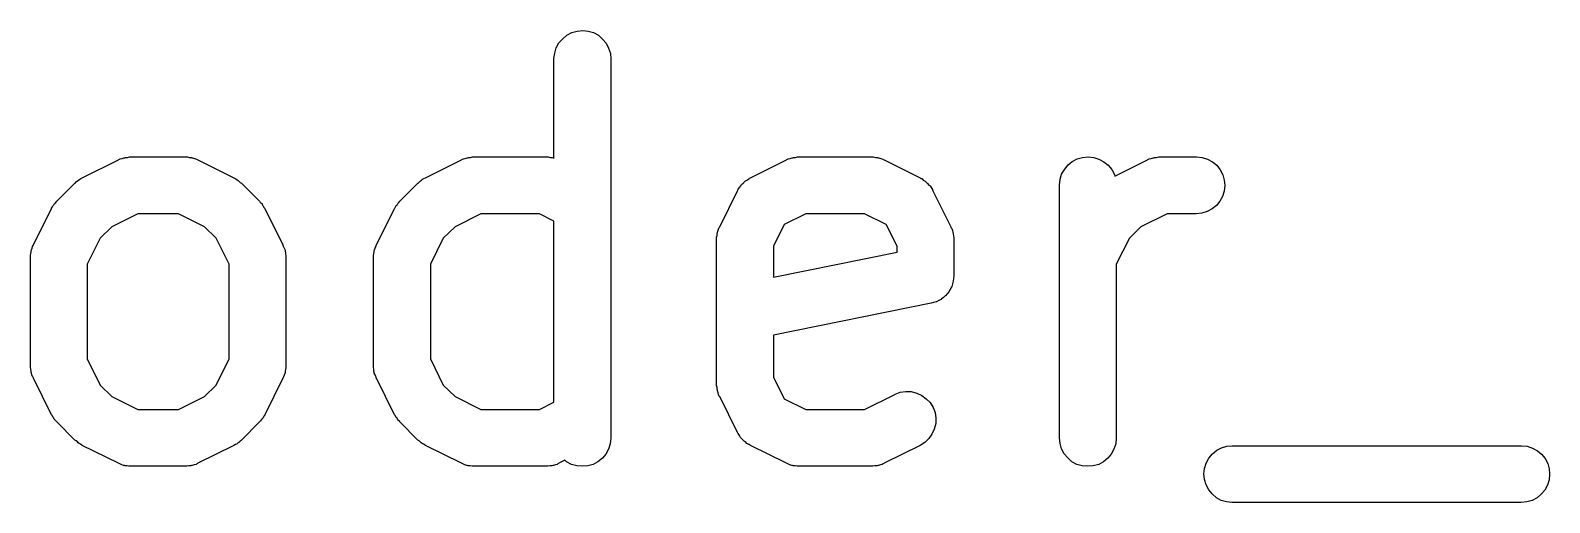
# Model space of a CAD drawing. Extents: x 99 to 194, y -157 to -33.
# Drawn here: x 184.948 to 188.955, y -131.332 to -130.086 of the extents above; entities that cross this region are included whole.
import ezdxf

# ---------------------------------------------------------------- set-up
doc = ezdxf.new("R2010")
doc.units = 0
doc.layers.add('BLACK', color=7, linetype='CONTINUOUS')

msp = doc.modelspace()

# ---------------------------------------------------------------- linework, layer by layer
at = {"layer": 'BLACK', "linetype": 'CONTINUOUS'}
for p, q in [((186.352, -130.108), (186.363, -130.099)), ((186.363, -130.099), (186.376, -130.092)), ((186.376, -130.092), (186.39, -130.088)), ((186.39, -130.088), (186.405, -130.086)), ((186.405, -130.086), (186.419, -130.088)), ((186.419, -130.088), (186.433, -130.092)), ((186.433, -130.092), (186.446, -130.099)), ((186.446, -130.099), (186.457, -130.109)), ((186.329, -130.16), (186.331, -130.146)), ((186.331, -130.146), (186.335, -130.132)), ((186.335, -130.132), (186.342, -130.119)), ((186.342, -130.119), (186.352, -130.108)), ((186.457, -130.109), (186.467, -130.12)), ((186.467, -130.12), (186.473, -130.133)), ((186.473, -130.133), (186.478, -130.147)), ((186.478, -130.147), (186.479, -130.161)), ((186.329, -130.161), (186.329, -130.16)), ((186.329, -130.423), (186.329, -130.161)), ((186.479, -130.161), (186.479, -131.161)), ((185.18, -130.428), (185.181, -130.427)), ((185.181, -130.427), (185.183, -130.426)), ((185.183, -130.426), (185.185, -130.425)), ((185.185, -130.425), (185.19, -130.424)), ((185.19, -130.424), (185.195, -130.422)), ((185.195, -130.422), (185.197, -130.422)), ((185.197, -130.422), (185.199, -130.421)), ((185.199, -130.421), (185.204, -130.421)), ((185.204, -130.421), (185.209, -130.42)), ((185.209, -130.42), (185.211, -130.42)), ((185.211, -130.42), (185.214, -130.42)), ((185.214, -130.42), (185.356, -130.42)), ((185.356, -130.42), (185.358, -130.42)), ((185.358, -130.42), (185.36, -130.42)), ((185.36, -130.42), (185.362, -130.42)), ((185.362, -130.42), (185.367, -130.421)), ((185.367, -130.421), (185.372, -130.421)), ((185.372, -130.421), (185.374, -130.422)), ((185.374, -130.422), (185.376, -130.422)), ((185.376, -130.422), (185.381, -130.424)), ((185.381, -130.424), (185.386, -130.426)), ((185.386, -130.426), (185.388, -130.427)), ((185.388, -130.427), (185.39, -130.428)), ((186.085, -130.428), (186.086, -130.427)), ((186.086, -130.427), (186.088, -130.426)), ((186.088, -130.426), (186.09, -130.425)), ((186.09, -130.425), (186.095, -130.424)), ((186.095, -130.424), (186.1, -130.422)), ((186.1, -130.422), (186.102, -130.422)), ((186.102, -130.422), (186.104, -130.421)), ((186.104, -130.421), (186.109, -130.421)), ((186.109, -130.421), (186.114, -130.42)), ((186.114, -130.42), (186.116, -130.42)), ((186.116, -130.42), (186.118, -130.42)), ((186.118, -130.42), (186.309, -130.42)), ((186.309, -130.42), (186.31, -130.42)), ((186.31, -130.42), (186.312, -130.42)), ((186.312, -130.42), (186.314, -130.42)), ((186.314, -130.42), (186.319, -130.421)), ((186.319, -130.421), (186.324, -130.421)), ((186.324, -130.421), (186.327, -130.422)), ((186.327, -130.422), (186.329, -130.422)), ((186.329, -130.422), (186.329, -130.423)), ((186.942, -130.428), (186.943, -130.427)), ((186.943, -130.427), (186.945, -130.426)), ((186.945, -130.426), (186.947, -130.425)), ((186.947, -130.425), (186.952, -130.424)), ((186.952, -130.424), (186.957, -130.422)), ((186.957, -130.422), (186.959, -130.422)), ((186.959, -130.422), (186.961, -130.421)), ((186.961, -130.421), (186.966, -130.421)), ((186.966, -130.421), (186.971, -130.42)), ((186.971, -130.42), (186.973, -130.42)), ((186.973, -130.42), (186.976, -130.42)), ((186.976, -130.42), (187.166, -130.42)), ((187.166, -130.42), (187.167, -130.42)), ((187.167, -130.42), (187.169, -130.42)), ((187.169, -130.42), (187.171, -130.42)), ((187.171, -130.42), (187.177, -130.421)), ((187.177, -130.421), (187.182, -130.421)), ((187.182, -130.421), (187.184, -130.422)), ((187.184, -130.422), (187.186, -130.422)), ((187.186, -130.422), (187.191, -130.424)), ((187.191, -130.424), (187.196, -130.426)), ((187.196, -130.426), (187.197, -130.427)), ((187.197, -130.427), (187.2, -130.428)), ((187.696, -130.432), (187.709, -130.425)), ((187.709, -130.425), (187.723, -130.421)), ((187.723, -130.421), (187.738, -130.42)), ((187.738, -130.42), (187.753, -130.421)), ((187.753, -130.421), (187.766, -130.426)), ((187.766, -130.426), (187.779, -130.433)), ((187.894, -130.428), (187.895, -130.427)), ((187.895, -130.427), (187.897, -130.426)), ((187.897, -130.426), (187.899, -130.425)), ((187.899, -130.425), (187.904, -130.424)), ((187.904, -130.424), (187.909, -130.422)), ((187.909, -130.422), (187.911, -130.422)), ((187.911, -130.422), (187.913, -130.421)), ((187.913, -130.421), (187.918, -130.421)), ((187.918, -130.421), (187.924, -130.42)), ((187.924, -130.42), (187.926, -130.42)), ((187.926, -130.42), (187.928, -130.42)), ((187.928, -130.42), (188.023, -130.42)), ((188.023, -130.42), (188.024, -130.42)), ((188.024, -130.42), (188.039, -130.421)), ((188.039, -130.421), (188.053, -130.426)), ((188.053, -130.426), (188.066, -130.433)), ((185.085, -130.475), (185.18, -130.428)), ((185.39, -130.428), (185.485, -130.475)), ((185.99, -130.475), (186.085, -130.428)), ((186.847, -130.475), (186.942, -130.428)), ((187.2, -130.428), (187.295, -130.475)), ((187.664, -130.479), (187.668, -130.465)), ((187.668, -130.465), (187.676, -130.452)), ((187.676, -130.452), (187.685, -130.441)), ((187.685, -130.441), (187.696, -130.432)), ((187.779, -130.433), (187.791, -130.442)), ((187.791, -130.442), (187.8, -130.453)), ((187.8, -130.453), (187.807, -130.466)), ((187.807, -130.466), (187.808, -130.471)), ((187.808, -130.471), (187.894, -130.428)), ((188.066, -130.433), (188.077, -130.442)), ((188.077, -130.442), (188.086, -130.454)), ((188.086, -130.454), (188.093, -130.467)), ((188.093, -130.467), (188.097, -130.481)), ((185.018, -130.537), (185.065, -130.489)), ((185.065, -130.489), (185.066, -130.489)), ((185.066, -130.489), (185.069, -130.486)), ((185.069, -130.486), (185.072, -130.483)), ((185.072, -130.483), (185.075, -130.481)), ((185.075, -130.481), (185.078, -130.479)), ((185.078, -130.479), (185.081, -130.477)), ((185.081, -130.477), (185.085, -130.475)), ((185.485, -130.475), (185.486, -130.476)), ((185.486, -130.476), (185.49, -130.478)), ((185.49, -130.478), (185.493, -130.48)), ((185.493, -130.48), (185.496, -130.482)), ((185.496, -130.482), (185.498, -130.484)), ((185.498, -130.484), (185.501, -130.487)), ((185.501, -130.487), (185.505, -130.489)), ((185.505, -130.489), (185.552, -130.537)), ((185.922, -130.537), (185.97, -130.489)), ((185.97, -130.489), (185.971, -130.489)), ((185.971, -130.489), (185.974, -130.486)), ((185.974, -130.486), (185.977, -130.483)), ((185.977, -130.483), (185.98, -130.481)), ((185.98, -130.481), (185.982, -130.479)), ((185.982, -130.479), (185.986, -130.477)), ((185.986, -130.477), (185.99, -130.475)), ((186.814, -130.508), (186.815, -130.506)), ((186.815, -130.505), (186.819, -130.5)), ((186.815, -130.506), (186.815, -130.505)), ((186.819, -130.5), (186.822, -130.496)), ((186.822, -130.496), (186.823, -130.494)), ((186.823, -130.494), (186.824, -130.493)), ((186.824, -130.493), (186.828, -130.489)), ((186.828, -130.489), (186.832, -130.485)), ((186.832, -130.485), (186.833, -130.484)), ((186.833, -130.484), (186.834, -130.483)), ((186.834, -130.483), (186.839, -130.48)), ((186.839, -130.48), (186.844, -130.477)), ((186.844, -130.477), (186.845, -130.476)), ((186.845, -130.476), (186.847, -130.475)), ((187.295, -130.475), (187.296, -130.476)), ((187.296, -130.476), (187.297, -130.477)), ((187.297, -130.477), (187.299, -130.477)), ((187.299, -130.477), (187.303, -130.481)), ((187.303, -130.481), (187.308, -130.484)), ((187.308, -130.484), (187.309, -130.485)), ((187.309, -130.485), (187.31, -130.486)), ((187.31, -130.486), (187.314, -130.49)), ((187.314, -130.49), (187.318, -130.494)), ((187.318, -130.494), (187.319, -130.495)), ((187.319, -130.495), (187.321, -130.496)), ((187.321, -130.496), (187.324, -130.501)), ((187.324, -130.501), (187.327, -130.506)), ((187.327, -130.506), (187.327, -130.507)), ((187.327, -130.507), (187.328, -130.509)), ((187.662, -130.494), (187.664, -130.479)), ((187.662, -130.495), (187.662, -130.494)), ((187.662, -131.161), (187.662, -130.495)), ((188.097, -130.481), (188.098, -130.495)), ((188.098, -130.495), (188.097, -130.51)), ((185.006, -130.552), (185.008, -130.548)), ((185.008, -130.548), (185.01, -130.546)), ((185.01, -130.546), (185.012, -130.543)), ((185.012, -130.543), (185.015, -130.54)), ((185.015, -130.54), (185.018, -130.537)), ((185.552, -130.537), (185.553, -130.538)), ((185.553, -130.538), (185.556, -130.541)), ((185.556, -130.541), (185.559, -130.544)), ((185.559, -130.544), (185.56, -130.547)), ((185.56, -130.547), (185.562, -130.549)), ((185.911, -130.552), (185.913, -130.548)), ((185.913, -130.548), (185.915, -130.546)), ((185.915, -130.546), (185.917, -130.543)), ((185.917, -130.543), (185.92, -130.54)), ((185.92, -130.54), (185.922, -130.537)), ((186.766, -130.604), (186.813, -130.509)), ((186.813, -130.509), (186.814, -130.508)), ((187.328, -130.509), (187.376, -130.604)), ((188.076, -130.548), (188.065, -130.557)), ((188.085, -130.537), (188.076, -130.548)), ((188.092, -130.524), (188.085, -130.537)), ((188.097, -130.51), (188.092, -130.524)), ((184.956, -130.652), (185.004, -130.556)), ((185.004, -130.555), (185.006, -130.552)), ((185.004, -130.556), (185.004, -130.555)), ((185.231, -130.57), (185.163, -130.604)), ((185.339, -130.57), (185.231, -130.57)), ((185.407, -130.604), (185.339, -130.57)), ((185.562, -130.549), (185.564, -130.553)), ((185.564, -130.553), (185.566, -130.556)), ((185.566, -130.556), (185.614, -130.652)), ((185.861, -130.652), (185.908, -130.556)), ((185.908, -130.556), (185.909, -130.555)), ((185.909, -130.555), (185.911, -130.552)), ((186.136, -130.57), (186.068, -130.604)), ((186.291, -130.57), (186.136, -130.57)), ((186.329, -130.589), (186.291, -130.57)), ((186.993, -130.57), (186.936, -130.598)), ((187.148, -130.57), (186.993, -130.57)), ((187.205, -130.598), (187.148, -130.57)), ((187.946, -130.57), (187.877, -130.604)), ((188.023, -130.57), (187.946, -130.57)), ((188.038, -130.568), (188.023, -130.57)), ((188.052, -130.564), (188.038, -130.568)), ((188.065, -130.557), (188.052, -130.564)), ((185.163, -130.604), (185.132, -130.634)), ((185.438, -130.634), (185.407, -130.604)), ((186.068, -130.604), (186.037, -130.634)), ((186.329, -131.067), (186.329, -130.589)), ((186.758, -130.632), (186.759, -130.627)), ((186.759, -130.622), (186.76, -130.62)), ((186.759, -130.627), (186.759, -130.622)), ((186.76, -130.618), (186.762, -130.613)), ((186.76, -130.62), (186.76, -130.618)), ((186.762, -130.613), (186.764, -130.608)), ((186.764, -130.608), (186.765, -130.606)), ((186.765, -130.606), (186.766, -130.604)), ((186.936, -130.598), (186.908, -130.655)), ((187.234, -130.655), (187.205, -130.598)), ((187.376, -130.604), (187.376, -130.605)), ((187.376, -130.605), (187.377, -130.607)), ((187.377, -130.607), (187.378, -130.609)), ((187.378, -130.609), (187.38, -130.614)), ((187.38, -130.614), (187.381, -130.619)), ((187.381, -130.619), (187.382, -130.621)), ((187.382, -130.621), (187.382, -130.623)), ((187.382, -130.623), (187.383, -130.628)), ((187.383, -130.628), (187.384, -130.633)), ((187.877, -130.604), (187.847, -130.634)), ((184.95, -130.667), (184.951, -130.665)), ((184.95, -130.67), (184.95, -130.667)), ((184.951, -130.665), (184.953, -130.661)), ((184.953, -130.661), (184.954, -130.656)), ((184.954, -130.656), (184.955, -130.654)), ((184.955, -130.654), (184.956, -130.652)), ((185.132, -130.634), (185.098, -130.703)), ((185.472, -130.703), (185.438, -130.634)), ((185.614, -130.652), (185.614, -130.653)), ((185.614, -130.653), (185.615, -130.655)), ((185.615, -130.655), (185.616, -130.657)), ((185.616, -130.657), (185.618, -130.662)), ((185.618, -130.662), (185.62, -130.666)), ((185.62, -130.666), (185.62, -130.669)), ((185.855, -130.667), (185.856, -130.665)), ((185.855, -130.67), (185.855, -130.667)), ((185.856, -130.665), (185.857, -130.661)), ((185.857, -130.661), (185.859, -130.656)), ((185.859, -130.656), (185.86, -130.654)), ((185.86, -130.654), (185.861, -130.652)), ((186.037, -130.634), (186.003, -130.703)), ((186.758, -130.634), (186.758, -130.632)), ((186.758, -130.637), (186.758, -130.634)), ((186.758, -130.638), (186.758, -130.637)), ((186.758, -131.019), (186.758, -130.638)), ((186.908, -130.655), (186.908, -130.737)), ((187.234, -130.671), (187.234, -130.655)), ((187.384, -130.633), (187.384, -130.635)), ((187.384, -130.635), (187.384, -130.638)), ((187.384, -130.638), (187.384, -130.733)), ((187.847, -130.634), (187.812, -130.703)), ((184.948, -130.68), (184.949, -130.675)), ((184.948, -130.682), (184.948, -130.68)), ((184.948, -130.684), (184.948, -130.682)), ((184.948, -130.685), (184.948, -130.684)), ((184.948, -130.971), (184.948, -130.685)), ((184.949, -130.675), (184.95, -130.67)), ((185.098, -130.703), (185.098, -130.953)), ((185.472, -130.953), (185.472, -130.703)), ((185.62, -130.669), (185.621, -130.671)), ((185.621, -130.671), (185.621, -130.676)), ((185.621, -130.676), (185.622, -130.681)), ((185.622, -130.681), (185.622, -130.683)), ((185.622, -130.683), (185.622, -130.685)), ((185.622, -130.685), (185.622, -130.971)), ((185.853, -130.68), (185.854, -130.675)), ((185.853, -130.682), (185.853, -130.68)), ((185.853, -130.684), (185.853, -130.682)), ((185.853, -130.685), (185.853, -130.684)), ((185.853, -130.971), (185.853, -130.685)), ((185.854, -130.675), (185.855, -130.67)), ((186.003, -130.703), (186.003, -130.953)), ((186.908, -130.737), (187.234, -130.671)), ((187.812, -130.703), (187.812, -131.161)), ((187.382, -130.748), (187.38, -130.755)), ((187.383, -130.741), (187.382, -130.748)), ((187.382, -130.748), (187.382, -130.748)), ((187.382, -130.748), (187.382, -130.748)), ((187.384, -130.734), (187.383, -130.741)), ((187.384, -130.733), (187.384, -130.733)), ((187.384, -130.733), (187.384, -130.733)), ((187.384, -130.733), (187.384, -130.733)), ((187.384, -130.733), (187.384, -130.734)), ((187.361, -130.786), (187.356, -130.791)), ((187.362, -130.786), (187.361, -130.786)), ((187.366, -130.781), (187.362, -130.786)), ((187.362, -130.786), (187.362, -130.786)), ((187.371, -130.775), (187.366, -130.781)), ((187.374, -130.769), (187.371, -130.775)), ((187.371, -130.775), (187.371, -130.775)), ((187.371, -130.775), (187.371, -130.775)), ((187.378, -130.762), (187.374, -130.769)), ((187.38, -130.755), (187.378, -130.762)), ((187.378, -130.762), (187.378, -130.762)), ((187.378, -130.762), (187.378, -130.762)), ((187.324, -130.806), (186.908, -130.89)), ((187.33, -130.804), (187.324, -130.806)), ((187.337, -130.802), (187.33, -130.804)), ((187.338, -130.802), (187.337, -130.802)), ((187.337, -130.802), (187.337, -130.802)), ((187.344, -130.799), (187.338, -130.802)), ((187.35, -130.796), (187.344, -130.799)), ((187.356, -130.791), (187.35, -130.795)), ((187.35, -130.795), (187.35, -130.795)), ((187.35, -130.795), (187.35, -130.796)), ((186.908, -130.89), (186.908, -131.001)), ((184.948, -130.973), (184.948, -130.971)), ((184.948, -130.975), (184.948, -130.973)), ((184.949, -130.98), (184.948, -130.975)), ((184.95, -130.985), (184.949, -130.98)), ((184.95, -130.988), (184.95, -130.985)), ((184.951, -130.99), (184.95, -130.988)), ((185.098, -130.953), (185.132, -131.022)), ((185.438, -131.022), (185.472, -130.953)), ((185.621, -130.981), (185.62, -130.986)), ((185.62, -130.986), (185.62, -130.989)), ((185.622, -130.976), (185.621, -130.981)), ((185.622, -130.971), (185.622, -130.972)), ((185.622, -130.972), (185.622, -130.974)), ((185.622, -130.974), (185.622, -130.976)), ((185.853, -130.973), (185.853, -130.971)), ((185.853, -130.975), (185.853, -130.973)), ((185.854, -130.98), (185.853, -130.975)), ((185.854, -130.985), (185.854, -130.98)), ((185.855, -130.988), (185.854, -130.985)), ((185.855, -130.99), (185.855, -130.988)), ((186.003, -130.953), (186.037, -131.022)), ((184.952, -130.995), (184.951, -130.99)), ((184.954, -130.999), (184.952, -130.995)), ((184.955, -131.001), (184.954, -130.999)), ((184.956, -131.004), (184.955, -131.001)), ((185.004, -131.1), (184.956, -131.004)), ((184.956, -131.004), (184.956, -131.004)), ((185.132, -131.022), (185.163, -131.052)), ((185.407, -131.052), (185.438, -131.022)), ((185.614, -131.004), (185.566, -131.1)), ((185.615, -131.002), (185.614, -131.004)), ((185.616, -131), (185.615, -131.002)), ((185.617, -130.996), (185.616, -131)), ((185.619, -130.991), (185.617, -130.996)), ((185.62, -130.989), (185.619, -130.991)), ((185.857, -130.995), (185.855, -130.99)), ((185.859, -130.999), (185.857, -130.995)), ((185.86, -131.001), (185.859, -130.999)), ((185.86, -131.004), (185.86, -131.001)), ((185.861, -131.004), (185.86, -131.004)), ((185.908, -131.1), (185.861, -131.004)), ((186.037, -131.022), (186.068, -131.052)), ((186.758, -131.021), (186.758, -131.019)), ((186.758, -131.023), (186.758, -131.021)), ((186.759, -131.028), (186.758, -131.023)), ((186.759, -131.033), (186.759, -131.028)), ((186.908, -131.001), (186.936, -131.058)), ((185.163, -131.052), (185.231, -131.086)), ((185.339, -131.086), (185.407, -131.052)), ((186.068, -131.052), (186.136, -131.086)), ((186.291, -131.086), (186.329, -131.067)), ((186.76, -131.035), (186.759, -131.033)), ((186.76, -131.037), (186.76, -131.035)), ((186.762, -131.042), (186.76, -131.037)), ((186.763, -131.047), (186.762, -131.042)), ((186.764, -131.049), (186.763, -131.047)), ((186.765, -131.051), (186.764, -131.049)), ((186.766, -131.052), (186.765, -131.051)), ((186.813, -131.147), (186.766, -131.052)), ((186.936, -131.058), (186.993, -131.086)), ((187.148, -131.086), (187.228, -131.047)), ((187.228, -131.047), (187.229, -131.046)), ((187.229, -131.046), (187.242, -131.041)), ((187.242, -131.041), (187.257, -131.039)), ((187.257, -131.039), (187.271, -131.039)), ((187.271, -131.039), (187.286, -131.043)), ((187.286, -131.043), (187.299, -131.049)), ((187.299, -131.049), (187.311, -131.058)), ((187.311, -131.058), (187.321, -131.068)), ((187.321, -131.068), (187.329, -131.081)), ((185.006, -131.103), (185.004, -131.1)), ((185.008, -131.107), (185.006, -131.103)), ((185.01, -131.109), (185.008, -131.107)), ((185.011, -131.112), (185.01, -131.109)), ((185.231, -131.086), (185.339, -131.086)), ((185.562, -131.108), (185.56, -131.11)), ((185.564, -131.104), (185.562, -131.108)), ((185.566, -131.101), (185.564, -131.104)), ((185.566, -131.1), (185.566, -131.101)), ((185.911, -131.103), (185.908, -131.1)), ((185.913, -131.107), (185.911, -131.103)), ((185.915, -131.109), (185.913, -131.107)), ((185.916, -131.112), (185.915, -131.109)), ((186.136, -131.086), (186.291, -131.086)), ((186.993, -131.086), (187.148, -131.086)), ((187.329, -131.081), (187.334, -131.094)), ((187.334, -131.094), (187.336, -131.109)), ((187.336, -131.109), (187.336, -131.123)), ((185.014, -131.115), (185.011, -131.112)), ((185.017, -131.118), (185.014, -131.115)), ((185.018, -131.119), (185.017, -131.118)), ((185.065, -131.167), (185.018, -131.119)), ((185.552, -131.119), (185.505, -131.167)), ((185.555, -131.116), (185.552, -131.119)), ((185.558, -131.113), (185.555, -131.116)), ((185.56, -131.11), (185.558, -131.113)), ((185.919, -131.115), (185.916, -131.112)), ((185.922, -131.118), (185.919, -131.115)), ((185.922, -131.119), (185.922, -131.118)), ((185.97, -131.167), (185.922, -131.119)), ((186.814, -131.149), (186.813, -131.147)), ((186.815, -131.15), (186.814, -131.149)), ((187.332, -131.138), (187.326, -131.151)), ((187.336, -131.123), (187.332, -131.138)), ((185.069, -131.169), (185.065, -131.167)), ((185.072, -131.172), (185.069, -131.169)), ((185.074, -131.174), (185.072, -131.172)), ((185.077, -131.176), (185.074, -131.174)), ((185.08, -131.178), (185.077, -131.176)), ((185.084, -131.18), (185.08, -131.178)), ((185.085, -131.181), (185.084, -131.18)), ((185.18, -131.228), (185.085, -131.181)), ((185.485, -131.181), (185.39, -131.228)), ((185.489, -131.179), (185.485, -131.181)), ((185.493, -131.177), (185.489, -131.179)), ((185.495, -131.175), (185.493, -131.177)), ((185.498, -131.173), (185.495, -131.175)), ((185.501, -131.17), (185.498, -131.173)), ((185.504, -131.168), (185.501, -131.17)), ((185.505, -131.167), (185.504, -131.168)), ((185.973, -131.169), (185.97, -131.167)), ((185.976, -131.172), (185.973, -131.169)), ((185.979, -131.174), (185.976, -131.172)), ((185.981, -131.176), (185.979, -131.174)), ((185.985, -131.178), (185.981, -131.176)), ((185.989, -131.18), (185.985, -131.178)), ((185.99, -131.181), (185.989, -131.18)), ((186.085, -131.228), (185.99, -131.181)), ((186.477, -131.177), (186.473, -131.191)), ((186.479, -131.162), (186.477, -131.177)), ((186.479, -131.161), (186.479, -131.162)), ((186.818, -131.155), (186.815, -131.15)), ((186.821, -131.16), (186.818, -131.155)), ((186.822, -131.161), (186.821, -131.16)), ((186.823, -131.162), (186.822, -131.161)), ((186.827, -131.166), (186.823, -131.162)), ((186.831, -131.17), (186.827, -131.166)), ((186.832, -131.171), (186.831, -131.17)), ((186.834, -131.172), (186.832, -131.171)), ((186.838, -131.176), (186.834, -131.172)), ((186.843, -131.179), (186.838, -131.176)), ((186.844, -131.179), (186.843, -131.179)), ((186.846, -131.18), (186.844, -131.179)), ((186.847, -131.181), (186.846, -131.18)), ((186.942, -131.228), (186.847, -131.181)), ((187.295, -131.181), (187.2, -131.228)), ((187.307, -131.173), (187.295, -131.181)), ((187.318, -131.163), (187.307, -131.173)), ((187.326, -131.151), (187.318, -131.163)), ((187.664, -131.176), (187.662, -131.161)), ((187.668, -131.19), (187.664, -131.176)), ((187.811, -131.177), (187.806, -131.191)), ((187.812, -131.162), (187.811, -131.177)), ((187.812, -131.161), (187.812, -131.162)), ((188.077, -131.194), (188.09, -131.187)), ((188.09, -131.187), (188.104, -131.183)), ((188.104, -131.183), (188.118, -131.182)), ((188.118, -131.182), (188.88, -131.182)), ((188.88, -131.182), (188.881, -131.182)), ((188.881, -131.182), (188.896, -131.183)), ((188.896, -131.183), (188.91, -131.188)), ((188.91, -131.188), (188.923, -131.195)), ((185.182, -131.229), (185.18, -131.228)), ((185.184, -131.23), (185.182, -131.229)), ((185.389, -131.229), (185.387, -131.23)), ((185.39, -131.228), (185.389, -131.229)), ((186.087, -131.229), (186.085, -131.228)), ((186.089, -131.23), (186.087, -131.229)), ((186.341, -131.229), (186.339, -131.23)), ((186.342, -131.228), (186.341, -131.229)), ((186.358, -131.22), (186.342, -131.228)), ((186.362, -131.224), (186.358, -131.22)), ((186.375, -131.231), (186.362, -131.224)), ((186.445, -131.224), (186.432, -131.231)), ((186.457, -131.215), (186.445, -131.224)), ((186.466, -131.204), (186.457, -131.215)), ((186.473, -131.191), (186.466, -131.204)), ((186.944, -131.229), (186.942, -131.228)), ((186.946, -131.23), (186.944, -131.229)), ((187.199, -131.229), (187.197, -131.23)), ((187.2, -131.228), (187.199, -131.229)), ((187.675, -131.203), (187.668, -131.19)), ((187.684, -131.214), (187.675, -131.203)), ((187.695, -131.224), (187.684, -131.214)), ((187.708, -131.231), (187.695, -131.224)), ((187.778, -131.224), (187.766, -131.231)), ((187.79, -131.215), (187.778, -131.224)), ((187.799, -131.204), (187.79, -131.215)), ((187.806, -131.191), (187.799, -131.204)), ((188.045, -131.242), (188.049, -131.228)), ((188.049, -131.228), (188.056, -131.215)), ((188.056, -131.215), (188.066, -131.203)), ((188.066, -131.203), (188.077, -131.194)), ((188.923, -131.195), (188.934, -131.204)), ((188.934, -131.204), (188.943, -131.216)), ((188.943, -131.216), (188.95, -131.229)), ((188.95, -131.229), (188.954, -131.243)), ((185.189, -131.232), (185.184, -131.23)), ((185.194, -131.234), (185.189, -131.232)), ((185.196, -131.234), (185.194, -131.234)), ((185.198, -131.235), (185.196, -131.234)), ((185.203, -131.235), (185.198, -131.235)), ((185.208, -131.236), (185.203, -131.235)), ((185.21, -131.236), (185.208, -131.236)), ((185.213, -131.236), (185.21, -131.236)), ((185.214, -131.236), (185.213, -131.236)), ((185.356, -131.236), (185.214, -131.236)), ((185.359, -131.236), (185.356, -131.236)), ((185.361, -131.236), (185.359, -131.236)), ((185.366, -131.235), (185.361, -131.236)), ((185.371, -131.235), (185.366, -131.235)), ((185.373, -131.234), (185.371, -131.235)), ((185.375, -131.234), (185.373, -131.234)), ((185.38, -131.232), (185.375, -131.234)), ((185.385, -131.231), (185.38, -131.232)), ((185.387, -131.23), (185.385, -131.231)), ((186.094, -131.232), (186.089, -131.23)), ((186.099, -131.234), (186.094, -131.232)), ((186.101, -131.234), (186.099, -131.234)), ((186.103, -131.235), (186.101, -131.234)), ((186.108, -131.235), (186.103, -131.235)), ((186.113, -131.236), (186.108, -131.235)), ((186.115, -131.236), (186.113, -131.236)), ((186.117, -131.236), (186.115, -131.236)), ((186.118, -131.236), (186.117, -131.236)), ((186.309, -131.236), (186.118, -131.236)), ((186.311, -131.236), (186.309, -131.236)), ((186.313, -131.236), (186.311, -131.236)), ((186.318, -131.235), (186.313, -131.236)), ((186.323, -131.235), (186.318, -131.235)), ((186.326, -131.234), (186.323, -131.235)), ((186.328, -131.234), (186.326, -131.234)), ((186.333, -131.232), (186.328, -131.234)), ((186.337, -131.231), (186.333, -131.232)), ((186.339, -131.23), (186.337, -131.231)), ((186.389, -131.235), (186.375, -131.231)), ((186.404, -131.236), (186.389, -131.235)), ((186.418, -131.235), (186.404, -131.236)), ((186.432, -131.231), (186.418, -131.235)), ((186.951, -131.232), (186.946, -131.23)), ((186.956, -131.234), (186.951, -131.232)), ((186.958, -131.234), (186.956, -131.234)), ((186.96, -131.235), (186.958, -131.234)), ((186.965, -131.235), (186.96, -131.235)), ((186.97, -131.236), (186.965, -131.235)), ((186.972, -131.236), (186.97, -131.236)), ((186.974, -131.236), (186.972, -131.236)), ((186.976, -131.236), (186.974, -131.236)), ((187.166, -131.236), (186.976, -131.236)), ((187.168, -131.236), (187.166, -131.236)), ((187.17, -131.236), (187.168, -131.236)), ((187.175, -131.235), (187.17, -131.236)), ((187.181, -131.235), (187.175, -131.235)), ((187.183, -131.234), (187.181, -131.235)), ((187.185, -131.234), (187.183, -131.234)), ((187.19, -131.232), (187.185, -131.234)), ((187.195, -131.231), (187.19, -131.232)), ((187.197, -131.23), (187.195, -131.231)), ((187.722, -131.235), (187.708, -131.231)), ((187.737, -131.236), (187.722, -131.235)), ((187.751, -131.235), (187.737, -131.236)), ((187.766, -131.231), (187.751, -131.235)), ((188.043, -131.256), (188.045, -131.242)), ((188.045, -131.271), (188.043, -131.256)), ((188.954, -131.243), (188.955, -131.257)), ((188.955, -131.257), (188.954, -131.272)), ((188.049, -131.285), (188.045, -131.271)), ((188.056, -131.298), (188.049, -131.285)), ((188.065, -131.309), (188.056, -131.298)), ((188.076, -131.319), (188.065, -131.309)), ((188.942, -131.299), (188.933, -131.31)), ((188.949, -131.286), (188.942, -131.299)), ((188.954, -131.272), (188.949, -131.286)), ((188.089, -131.326), (188.076, -131.319)), ((188.103, -131.33), (188.089, -131.326)), ((188.117, -131.332), (188.103, -131.33)), ((188.118, -131.332), (188.117, -131.332)), ((188.88, -131.332), (188.118, -131.332)), ((188.895, -131.33), (188.88, -131.332)), ((188.909, -131.326), (188.895, -131.33)), ((188.922, -131.319), (188.909, -131.326)), ((188.933, -131.31), (188.922, -131.319))]:
    msp.add_line(p, q, dxfattribs=at)

doc.saveas('drawing.dxf')
